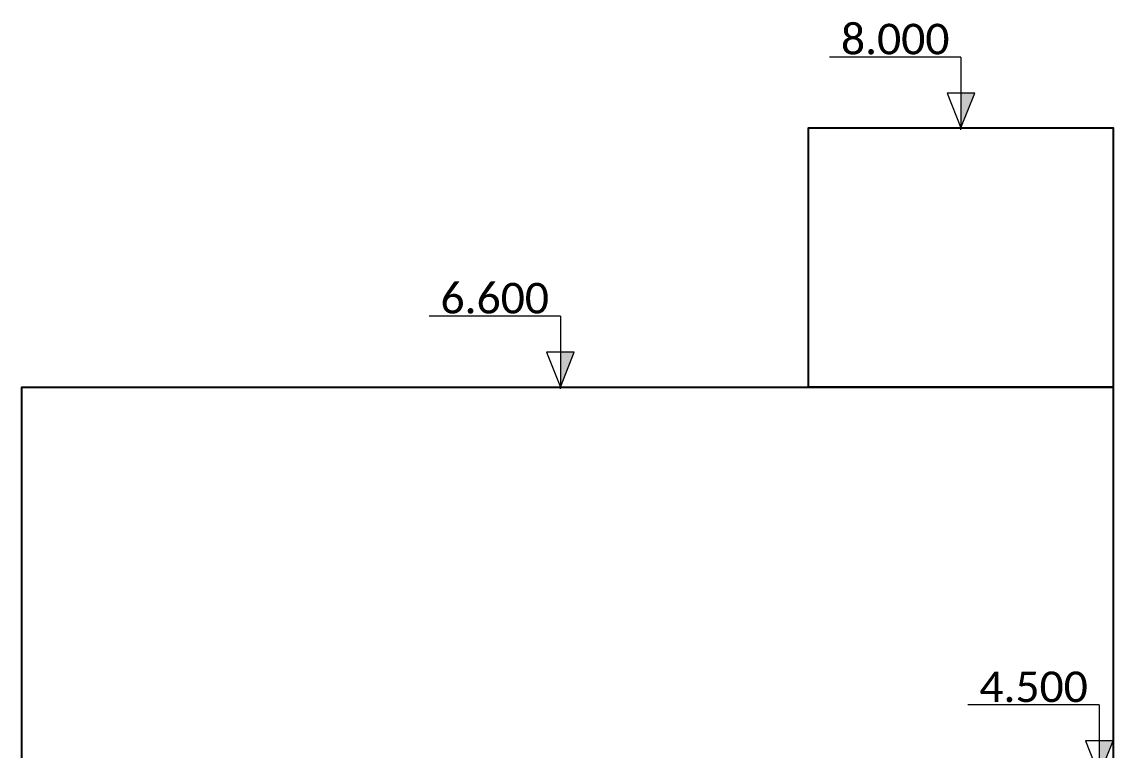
# Model space of a CAD drawing. Header units: metres. Extents: x -197 to 1099, y -24 to 14.
# Drawn here: x -59.52 to -53.62, y 4.64 to 8.57 of the extents above; entities that cross this region are included whole.
import ezdxf
from ezdxf.enums import TextEntityAlignment as Align

# ---------------------------------------------------------------- set-up
doc = ezdxf.new("R2010")
doc.units = ezdxf.units.M
doc.header["$LTSCALE"] = 0.001
doc.header["$PDMODE"] = 34
doc.header["$PDSIZE"] = 0.01
doc.layers.get('0').update_dxf_attribs({"lineweight": 13, "true_color": 0x000000})
doc.layers.add('JACH-Anotaciones-Textos-Lum75% @ 0.075', color=7, linetype='Continuous', lineweight=13, true_color=0x404040)
doc.layers.add('JACH-Arq-Muros01-Carga', color=7, linetype='Continuous', lineweight=25, true_color=0x000000)
doc.styles.add('02a-Calibri-JACH(1.8mm)', font='calibri.ttf', dxfattribs={"height": 2.2})
pattern_1 = [(0, (169.4210114967462, 45.03182796469216), (0, 6.985), [5.08, -1.905]), (90, (169.4210114967462, 45.03182796469216), (-6.985, 4.277078946022131e-16), [5.08, -1.905])]

# ---------------------------------------------------------------- blocks, each defined once
blk = doc.blocks.new('*U420')
at = {"lineweight": 0, "ltscale": 100}
h = blk.add_hatch(dxfattribs=at)
h.set_pattern_fill('ANGLE', color=256)
h.set_pattern_definition(pattern_1)
h.paths.add_polyline_path([(0, 2.5), (0, 0), (1, 2.5)])
h = blk.add_hatch(color=256, dxfattribs=at)
h.dxf.hatch_style = 1
h.paths.add_polyline_path([(0, 2.5), (0, 0), (1, 2.5)])
for points in [[(0, 5.098930515436264), (-9.465586596093033, 5.098930515436264)], [(0, 5.098930515436264), (0, 1.25)]]:
    blk.add_lwpolyline(points, dxfattribs=at)
for points in [[(0, 0), (1, 2.5), (-1, 2.5)], [(0, 2.5), (0, 0), (1, 2.5)]]:
    blk.add_lwpolyline(points, close=True, dxfattribs=at)
blk.add_point((-4.547473508864641e-13, 0), dxfattribs=at)
at = {"lineweight": 0, "ltscale": 100, "style": '02a-Calibri-JACH(1.8mm)'}
blk.add_attdef('ALT', text='', height=2.2, dxfattribs=at).set_placement((-4.732793298046516, 6.400806810785425), align=Align.MIDDLE_CENTER)
blk = doc.blocks.new('*U421')
at = {"lineweight": 0, "ltscale": 100}
h = blk.add_hatch(dxfattribs=at)
h.set_pattern_fill('ANGLE', color=256)
h.set_pattern_definition(pattern_1)
h.paths.add_polyline_path([(0, 2.5), (0, 0), (1, 2.5)])
h = blk.add_hatch(color=256, dxfattribs=at)
h.dxf.hatch_style = 1
h.paths.add_polyline_path([(0, 2.5), (0, 0), (1, 2.5)])
for points in [[(0, 5.098930515436264), (-9.465586596093033, 5.098930515436264)], [(0, 5.098930515436264), (0, 1.25)]]:
    blk.add_lwpolyline(points, dxfattribs=at)
for points in [[(0, 0), (1, 2.5), (-1, 2.5)], [(0, 2.5), (0, 0), (1, 2.5)]]:
    blk.add_lwpolyline(points, close=True, dxfattribs=at)
blk.add_point((-4.547473508864641e-13, 1.20792265079217e-13), dxfattribs=at)
at = {"lineweight": 0, "ltscale": 100, "style": '02a-Calibri-JACH(1.8mm)'}
blk.add_attdef('ALT', text='', height=2.2, dxfattribs=at).set_placement((-4.732793298046516, 6.400806810785425), align=Align.MIDDLE_CENTER)
blk = doc.blocks.new('*U456')
at = {"lineweight": 0, "ltscale": 100}
h = blk.add_hatch(dxfattribs=at)
h.set_pattern_fill('ANGLE', color=256)
h.set_pattern_definition(pattern_1)
h.paths.add_polyline_path([(0, 2.5), (0, 0), (1, 2.5)])
h = blk.add_hatch(color=256, dxfattribs=at)
h.dxf.hatch_style = 1
h.paths.add_polyline_path([(0, 2.5), (0, 0), (1, 2.5)])
for points in [[(0, 5.098930515436264), (-9.465586596093033, 5.098930515436264)], [(0, 5.098930515436264), (0, 1.25)]]:
    blk.add_lwpolyline(points, dxfattribs=at)
for points in [[(0, 0), (1, 2.5), (-1, 2.5)], [(0, 2.5), (0, 0), (1, 2.5)]]:
    blk.add_lwpolyline(points, close=True, dxfattribs=at)
blk.add_point((-2.273736754432321e-13, 1.13686837721616e-13), dxfattribs=at)
at = {"lineweight": 0, "ltscale": 100, "style": '02a-Calibri-JACH(1.8mm)'}
blk.add_attdef('ALT', text='', height=2.2, dxfattribs=at).set_placement((-4.732793298046516, 6.400806810785425), align=Align.MIDDLE_CENTER)

msp = doc.modelspace()

# ---------------------------------------------------------------- linework, layer by layer
at = {"layer": 'JACH-Arq-Muros01-Carga', "ltscale": 100}
for points in [[(-53.62050586517321, 6.600000000000001), (-55.26564211946479, 6.600000000000001), (-55.26564211946479, 8), (-53.62050586517321, 8)], [(-53.62050586517321, 0.2000000000000028), (-59.51604302971927, 0.2000000000000028), (-59.51604302971927, 6.600000000000001), (-53.62050586517321, 6.600000000000001)]]:
    msp.add_lwpolyline(points, close=True, dxfattribs=at)

# ---------------------------------------------------------------- block references
at = {"layer": 'JACH-Anotaciones-Textos-Lum75% @ 0.075', "ltscale": 100, "xscale": 0.075, "yscale": 0.075, "zscale": 0.075}
for name, p, values in [('*U456', (-54.443073992319, 8), {'ALT': '8.000'}), ('*U420', (-56.60640570490759, 6.600009823161813), {'ALT': '6.600'}), ('*U421', (-53.69550644294782, 4.499999999999872), {'ALT': '4.500'})]:
    msp.add_blockref(name, p, dxfattribs=at).add_auto_attribs(values)

doc.saveas('drawing.dxf')
